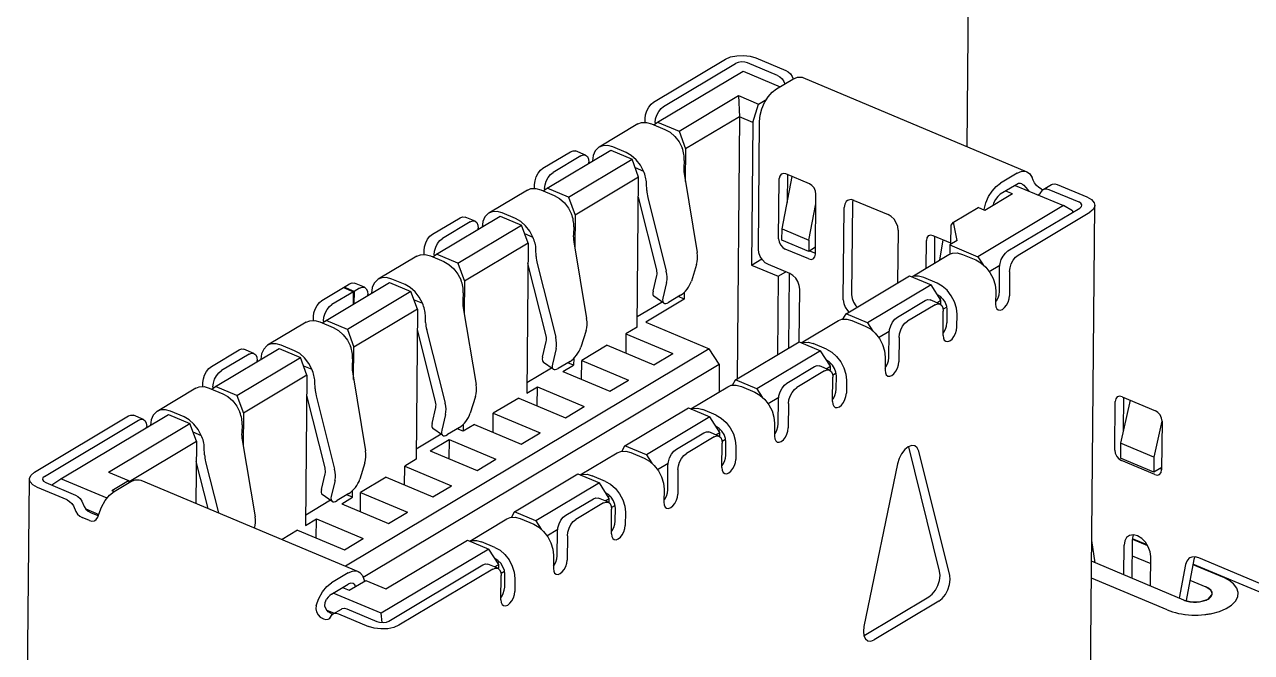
# Model space of a CAD drawing. Header units: millimetres. Extents: x 0 to 841, y 0 to 594.
# Drawn here: x 744.91 to 751.98, y 454.96 to 458.58 of the extents above; entities that cross this region are included whole.
import ezdxf

# ---------------------------------------------------------------- set-up
doc = ezdxf.new("R2010")
doc.units = ezdxf.units.MM
doc.header["$LTSCALE"] = 46.255
doc.layers.add('ASSEM_MEM', color=7, linetype='CONTINUOUS')

msp = doc.modelspace()

# ---------------------------------------------------------------- linework, layer by layer
at = {"layer": 'ASSEM_MEM', "color": 7, "linetype": 'CONTINUOUS'}
for p, q in [((750.3438, 457.8771), (750.3561, 459.1991)), ((748.5373, 458.1334), (748.9514, 458.3811)), ((749.1274, 458.3882), (749.2998, 458.3157)), ((748.561, 458.018), (749.0531, 458.3124)), ((748.5951, 458.1091), (749.0092, 458.3568)), ((749.0531, 458.3124), (749.2671, 458.2224)), ((749.252, 458.2871), (749.0796, 458.3596)), ((749.2452, 458.2092), (749.3407, 458.2664)), ((749.3976, 458.2748), (750.6887, 457.7322)), ((748.6843, 457.9662), (749.0267, 458.171)), ((749.0267, 458.171), (749.1423, 458.1224)), ((749.0267, 458.171), (749.0326, 458.0491)), ((749.1097, 458.0167), (749.1423, 458.1224)), ((749.1423, 458.1224), (749.1894, 458.1506)), ((748.4887, 458.0164), (748.4889, 458.0399)), ((748.5467, 458.0156), (748.5492, 458.0367)), ((749.0326, 458.0491), (748.722, 457.8634)), ((749.0326, 458.0491), (749.0186, 456.5373)), ((749.1097, 458.0167), (749.0326, 458.0491)), ((748.4473, 458.0074), (748.2243, 457.874)), ((748.4473, 458.0074), (748.4677, 458.0155)), ((748.5255, 458.0086), (748.6026, 457.9762)), ((748.5392, 458.0028), (748.561, 458.018)), ((748.5467, 458.0156), (748.5467, 458.0081)), ((748.561, 458.018), (748.6843, 457.9662)), ((748.6843, 457.9662), (748.722, 457.8634)), ((749.1097, 458.0167), (749.102, 457.1941)), ((749.1416, 457.2861), (749.1484, 458.0222)), ((747.9002, 457.7523), (748.0595, 457.8476)), ((747.9239, 457.637), (748.2902, 457.8561)), ((748.1173, 457.8233), (747.9581, 457.728)), ((748.1458, 457.8275), (748.088, 457.8518)), ((748.2902, 457.8561), (748.4135, 457.8042)), ((748.3796, 457.8428), (748.3025, 457.8752)), ((748.4092, 457.826), (748.3796, 457.8428)), ((748.4372, 457.8011), (748.4092, 457.826)), ((748.722, 457.8634), (748.7203, 457.6764)), ((748.0472, 457.5851), (748.4135, 457.8042)), ((748.1644, 457.7808), (748.1645, 457.7869)), ((748.4513, 457.7014), (748.4135, 457.8042)), ((748.4313, 457.7559), (748.4791, 457.7358)), ((748.7143, 457.7961), (748.7121, 457.7517)), ((748.4513, 457.7014), (748.085, 457.4823)), ((748.4432, 456.8355), (748.4513, 457.7014)), ((748.7147, 457.7096), (748.7888, 457.2661)), ((749.2582, 457.3458), (749.2614, 457.6922)), ((749.2781, 457.4026), (749.3368, 457.7039)), ((749.4352, 457.6626), (749.3003, 457.7193)), ((749.3091, 457.7156), (749.3076, 457.5543)), ((750.6318, 457.7238), (750.5362, 457.6666)), ((747.8103, 457.6264), (747.5873, 457.493)), ((747.8103, 457.6264), (747.8306, 457.6345)), ((747.8516, 457.6353), (747.8519, 457.6588)), ((747.8885, 457.6275), (747.9655, 457.5951)), ((747.9021, 457.6218), (747.9239, 457.637)), ((747.9097, 457.6345), (747.9096, 457.627)), ((747.9097, 457.6345), (747.9121, 457.6557)), ((748.0472, 457.5851), (747.9239, 457.637)), ((748.4981, 457.6237), (748.4967, 457.6659)), ((749.4702, 457.2567), (749.4734, 457.6031)), ((750.606, 457.6045), (750.4467, 457.5093)), ((750.6312, 457.6588), (750.5356, 457.6017)), ((750.606, 457.6045), (750.5675, 457.6207)), ((750.6216, 457.6531), (750.8991, 457.5365)), ((750.6596, 457.663), (750.651, 457.6648)), ((750.6597, 457.663), (750.6596, 457.663)), ((750.7597, 457.6019), (750.7647, 457.6056)), ((750.7647, 457.6056), (750.7786, 457.6261)), ((750.7724, 457.6316), (750.7762, 457.63)), ((750.7762, 457.63), (750.7818, 457.6286)), ((750.7786, 457.6261), (750.7835, 457.6298)), ((750.7835, 457.6298), (750.8313, 457.6584)), ((750.8148, 457.6303), (750.9873, 457.5578)), ((750.8626, 457.6589), (751.035, 457.5864)), ((748.0472, 457.5851), (748.085, 457.4823)), ((748.5553, 457.1666), (748.4502, 457.5845)), ((748.5039, 457.5835), (748.6106, 457.1595)), ((749.4322, 457.3378), (749.4728, 457.5462)), ((749.6836, 457.5547), (749.6786, 457.0221)), ((749.6857, 457.5681), (749.6836, 457.5547)), ((749.6942, 457.5668), (749.8894, 457.4847)), ((750.8991, 457.5365), (750.407, 457.2421)), ((750.9516, 457.5062), (750.8991, 457.5365)), ((751.0549, 454.7882), (751.0804, 457.5376)), ((747.2632, 457.3713), (747.4225, 457.4665)), ((747.2869, 457.2559), (747.6532, 457.475)), ((747.5087, 457.4464), (747.4509, 457.4707)), ((747.6532, 457.475), (747.7765, 457.4232)), ((747.7426, 457.4618), (747.6655, 457.4942)), ((747.7722, 457.445), (747.7426, 457.4618)), ((748.085, 457.4823), (748.0832, 457.2954)), ((749.6309, 456.9936), (749.6358, 457.5261)), ((750.266, 457.4404), (750.4082, 457.5255)), ((750.4467, 457.5093), (750.4082, 457.5255)), ((750.4426, 457.511), (750.443, 457.5147)), ((750.5799, 457.2749), (750.9939, 457.5226)), ((750.6377, 457.2506), (751.0518, 457.4983)), ((750.9516, 457.5062), (750.9523, 457.4976)), ((747.4803, 457.4423), (747.321, 457.347)), ((747.4102, 457.2041), (747.7765, 457.4232)), ((747.5274, 457.3998), (747.5274, 457.4059)), ((747.8002, 457.4201), (747.7722, 457.445)), ((747.8142, 457.3204), (747.7765, 457.4232)), ((748.0773, 457.415), (748.0751, 457.3707)), ((749.2775, 457.3377), (749.2781, 457.4026)), ((749.2781, 457.4026), (749.4322, 457.3378)), ((749.9466, 457.3955), (749.9438, 457.0907)), ((750.2508, 457.3136), (750.2518, 457.4243)), ((750.2518, 457.4243), (750.266, 457.4404)), ((750.2861, 457.3347), (750.266, 457.4404)), ((747.8142, 457.3204), (747.4479, 457.1013)), ((747.7942, 457.3749), (747.8421, 457.3547)), ((747.8142, 457.3204), (747.8062, 456.4544)), ((748.0777, 457.3286), (748.1518, 456.8851)), ((749.4316, 457.2729), (749.2775, 457.3377)), ((749.4322, 457.3378), (749.4316, 457.2729)), ((750.1078, 457.1755), (750.1093, 457.3358)), ((750.2509, 457.3198), (750.1482, 457.3629)), ((750.157, 457.3592), (750.1556, 457.2041)), ((750.205, 457.339), (750.1857, 457.2221)), ((750.2861, 457.3347), (750.2451, 457.3102)), ((747.1732, 457.2453), (747.1936, 457.2534)), ((747.2146, 457.2543), (747.2148, 457.2778)), ((747.2514, 457.2465), (747.3285, 457.2141)), ((747.2651, 457.2407), (747.2869, 457.2559)), ((747.2726, 457.2535), (747.2751, 457.2746)), ((747.2726, 457.2535), (747.2726, 457.246)), ((747.4102, 457.2041), (747.2869, 457.2559)), ((747.861, 457.2427), (747.8597, 457.2849)), ((749.4312, 457.2296), (749.2963, 457.2863)), ((749.4705, 457.2962), (749.4316, 457.2729)), ((749.4367, 457.276), (749.4702, 457.2619)), ((750.0259, 457.1265), (750.2394, 457.2542)), ((750.2451, 457.3102), (750.2446, 457.2563)), ((750.2451, 457.3102), (750.407, 457.2421)), ((750.3176, 457.2554), (750.3946, 457.223)), ((747.1732, 457.2453), (746.9502, 457.112)), ((747.4102, 457.2041), (747.4479, 457.1013)), ((747.9182, 456.7855), (747.8131, 457.2034)), ((747.8669, 457.2025), (747.9735, 456.7784)), ((748.7854, 457.1972), (748.7555, 457.1013)), ((749.102, 457.1941), (749.1612, 457.2295)), ((749.102, 457.1941), (749.2562, 457.1293)), ((749.3228, 457.1448), (749.1988, 457.1969)), ((750.407, 457.2421), (750.4376, 457.1943)), ((750.4711, 457.157), (750.533, 457.194)), ((750.5302, 457.0407), (750.5315, 457.1814)), ((747.1055, 457.0807), (747.0284, 457.1131)), ((748.5349, 457.043), (748.5564, 457.1338)), ((749.2562, 457.1293), (749.252, 456.6769)), ((749.2562, 457.1293), (749.2989, 457.1548)), ((749.3197, 457.1448), (749.3157, 456.715)), ((749.6466, 456.9129), (750.0129, 457.132)), ((750.0129, 457.132), (750.1362, 457.0802)), ((750.0366, 457.1289), (750.0282, 457.1256)), ((750.1717, 457.0896), (750.0946, 457.122)), ((750.5893, 457.1571), (750.588, 457.0164)), ((746.6261, 456.9902), (746.7504, 457.0645)), ((746.6498, 456.8749), (747.0161, 457.094)), ((746.8082, 457.0403), (746.684, 456.9659)), ((746.7504, 457.0645), (746.8082, 457.0403)), ((746.7535, 457.0645), (746.7536, 457.0665)), ((746.7536, 457.0665), (746.7854, 457.0855)), ((746.8114, 457.0422), (746.7536, 457.0665)), ((747.1394, 457.0421), (746.7731, 456.823)), ((746.8075, 456.9692), (746.8082, 457.0403)), ((746.8114, 457.0422), (746.8107, 456.9711)), ((746.8432, 457.0612), (746.8114, 457.0422)), ((746.8717, 457.0654), (746.8139, 457.0897)), ((747.0161, 457.094), (747.1394, 457.0421)), ((747.1351, 457.0639), (747.1055, 457.0807)), ((747.1631, 457.0391), (747.1351, 457.0639)), ((747.1772, 456.9393), (747.1394, 457.0421)), ((747.4479, 457.1013), (747.4462, 456.9144)), ((748.6127, 457.0939), (748.5913, 457.0031)), ((748.7143, 457.0369), (748.714, 456.9974)), ((749.3772, 456.7525), (749.38, 457.0555)), ((750.1362, 457.0802), (749.7699, 456.8611)), ((750.1934, 456.9909), (750.1362, 457.0802)), ((750.5091, 457.0445), (750.5084, 456.9687)), ((746.8903, 457.0187), (746.8904, 457.0248)), ((747.1572, 456.9938), (747.205, 456.9737)), ((747.4402, 457.034), (747.438, 456.9896)), ((748.5869, 456.9803), (748.4438, 456.8947)), ((748.714, 456.9974), (748.4926, 456.865)), ((748.596, 456.9738), (748.5396, 457.0137)), ((748.693, 457.0193), (748.6243, 456.9782)), ((748.714, 456.9974), (748.6802, 457.0116)), ((749.9428, 456.8938), (750.1021, 456.9891)), ((750.1599, 456.9648), (750.0006, 456.8696)), ((750.1883, 456.969), (750.1305, 456.9933)), ((750.1698, 456.9768), (750.1934, 456.9909)), ((750.1723, 457.024), (750.1887, 457.0142)), ((750.1964, 457.0065), (750.1874, 457.0011)), ((750.1887, 457.0142), (750.2049, 456.998)), ((750.1932, 456.969), (750.1934, 456.9909)), ((750.2049, 456.998), (750.2177, 456.9781)), ((750.2177, 456.9781), (750.2257, 456.9564)), ((750.5085, 456.9808), (750.5133, 456.987)), ((746.5775, 456.8733), (746.5778, 456.8967)), ((746.6356, 456.8724), (746.638, 456.8936)), ((747.1772, 456.9393), (746.8109, 456.7202)), ((747.1772, 456.9393), (747.1691, 456.0734)), ((747.224, 456.8616), (747.2226, 456.9038)), ((747.4406, 456.9475), (747.5147, 456.504)), ((749.629, 456.8815), (749.6466, 456.9129)), ((749.7699, 456.8611), (749.6466, 456.9129)), ((749.6543, 456.9309), (749.6627, 456.9225)), ((750.2058, 456.7877), (750.2071, 456.9284)), ((750.2265, 456.9504), (750.2066, 456.9385)), ((750.2257, 456.9564), (750.2283, 456.9354)), ((750.2283, 456.9354), (750.2276, 456.8597)), ((750.2854, 456.8354), (750.2861, 456.9111)), ((746.5362, 456.8643), (746.3132, 456.7309)), ((746.5362, 456.8643), (746.5565, 456.8724)), ((746.6144, 456.8654), (746.6914, 456.833)), ((746.628, 456.8597), (746.6498, 456.8749)), ((746.6356, 456.8724), (746.6355, 456.8649)), ((746.7731, 456.823), (746.6498, 456.8749)), ((746.7731, 456.823), (746.8109, 456.7202)), ((747.2812, 456.4045), (747.1761, 456.8224)), ((748.4432, 456.8355), (748.3779, 456.7964)), ((748.4926, 456.865), (748.8587, 456.7111)), ((749.3889, 456.7455), (749.6023, 456.8732)), ((749.6023, 456.8732), (749.6226, 456.8812)), ((749.6805, 456.8743), (749.7576, 456.8419)), ((749.7699, 456.8611), (749.8006, 456.8133)), ((747.2298, 456.8214), (747.3365, 456.3974)), ((747.8979, 456.6619), (747.9193, 456.7527)), ((748.1484, 456.8162), (748.1184, 456.7202)), ((748.3779, 456.7964), (748.3769, 456.6866)), ((748.3779, 456.7964), (748.6477, 456.6831)), ((749.3774, 456.7503), (749.3772, 456.7525)), ((749.834, 456.776), (749.8959, 456.813)), ((749.8931, 456.6596), (749.8944, 456.8003)), ((749.9522, 456.776), (749.9509, 456.6353)), ((750.2059, 456.7998), (750.2107, 456.806)), ((745.9891, 456.6092), (746.1484, 456.7045)), ((746.0128, 456.4938), (746.3791, 456.7129)), ((746.2346, 456.6844), (746.1768, 456.7087)), ((746.3791, 456.7129), (746.5024, 456.6611)), ((746.4685, 456.6997), (746.3914, 456.7321)), ((746.4981, 456.6829), (746.4685, 456.6997)), ((746.5261, 456.658), (746.4981, 456.6829)), ((748.8587, 456.7111), (746.7623, 455.4572)), ((746.8091, 456.5333), (746.8109, 456.7202)), ((747.9757, 456.7129), (747.9542, 456.622)), ((748.2696, 456.7317), (748.1231, 456.644)), ((748.2696, 456.7317), (748.5394, 456.6183)), ((748.5394, 456.6183), (748.6477, 456.6831)), ((748.9159, 456.6219), (748.8587, 456.7111)), ((749.0096, 456.5319), (749.3759, 456.751)), ((749.4992, 456.6991), (749.1329, 456.48)), ((749.3759, 456.751), (749.4992, 456.6991)), ((749.3912, 456.7445), (749.3996, 456.7479)), ((749.5346, 456.7086), (749.4576, 456.741)), ((749.5564, 456.6099), (749.4992, 456.6991)), ((746.2062, 456.6802), (746.0469, 456.5849)), ((746.1361, 456.442), (746.5024, 456.6611)), ((746.2533, 456.6377), (746.2533, 456.6438)), ((746.5401, 456.5583), (746.5024, 456.6611)), ((746.5201, 456.6128), (746.568, 456.5927)), ((746.8032, 456.653), (746.801, 456.6086)), ((746.863, 455.394), (748.9159, 456.6219)), ((747.9589, 456.5928), (747.9026, 456.6327)), ((748.056, 456.6383), (747.9873, 456.5972)), ((748.0148, 456.5792), (748.0769, 456.6164)), ((748.0769, 456.6164), (748.0431, 456.6306)), ((748.0773, 456.6558), (748.0769, 456.6164)), ((748.1221, 456.5342), (748.1231, 456.644)), ((748.1231, 456.644), (748.3929, 456.5306)), ((748.9159, 456.6219), (748.9145, 456.4617)), ((749.5513, 456.588), (749.4935, 456.6123)), ((749.5516, 456.6331), (749.5352, 456.6429)), ((749.5593, 456.6255), (749.5503, 456.6201)), ((749.5678, 456.6171), (749.5516, 456.6331)), ((749.5806, 456.5971), (749.5678, 456.6171)), ((749.872, 456.6635), (749.8713, 456.5877)), ((746.5401, 456.5583), (746.1738, 456.3392)), ((746.5401, 456.5583), (746.5321, 455.6924)), ((746.8036, 456.5665), (746.8777, 456.123)), ((747.9498, 456.5992), (747.8067, 456.5137)), ((748.0148, 456.5792), (748.2846, 456.4659)), ((749.3058, 456.5128), (749.465, 456.6081)), ((749.5228, 456.5838), (749.3636, 456.4885)), ((749.5327, 456.5958), (749.5564, 456.6099)), ((749.5562, 456.5879), (749.5564, 456.6099)), ((749.5687, 456.4067), (749.57, 456.5474)), ((749.5894, 456.5694), (749.5695, 456.5575)), ((749.5887, 456.5754), (749.5806, 456.5971)), ((749.5912, 456.5544), (749.5887, 456.5754)), ((749.5905, 456.4786), (749.5912, 456.5544)), ((749.8714, 456.5997), (749.8763, 456.606)), ((745.8991, 456.4832), (745.6761, 456.3499)), ((745.8991, 456.4833), (745.9195, 456.4913)), ((745.9405, 456.4922), (745.9407, 456.5157)), ((745.9773, 456.4844), (746.0544, 456.452)), ((745.991, 456.4787), (746.0128, 456.4938)), ((745.9985, 456.4914), (746.001, 456.5126)), ((745.9985, 456.4914), (745.9985, 456.4839)), ((746.1361, 456.442), (746.0128, 456.4938)), ((746.5869, 456.4806), (746.5856, 456.5228)), ((747.8062, 456.4544), (747.8683, 456.4916)), ((747.8673, 456.3817), (747.8683, 456.4916)), ((747.8683, 456.4916), (748.1381, 456.3782)), ((748.2846, 456.4659), (748.3929, 456.5306)), ((748.7518, 456.3645), (748.9653, 456.4921)), ((748.9653, 456.4921), (748.9855, 456.5002)), ((748.992, 456.5005), (749.0096, 456.5319)), ((749.1329, 456.48), (749.0096, 456.5319)), ((749.0435, 456.4933), (749.1205, 456.4609)), ((749.1329, 456.48), (749.1635, 456.4322)), ((749.649, 456.5301), (749.6483, 456.4543)), ((746.1361, 456.442), (746.1738, 456.3392)), ((746.6441, 456.0234), (746.539, 456.4413)), ((746.5928, 456.4404), (746.6994, 456.0164)), ((747.5114, 456.4351), (747.4814, 456.3392)), ((747.76, 456.4268), (747.6135, 456.3392)), ((747.76, 456.4268), (748.0298, 456.3134)), ((749.197, 456.3949), (749.2589, 456.4319)), ((749.2561, 456.2786), (749.2574, 456.4193)), ((749.5688, 456.4187), (749.5737, 456.425)), ((751.1956, 456.126), (751.1982, 456.4074)), ((751.2834, 456.415), (751.2283, 456.1666)), ((751.2371, 456.4345), (751.4298, 456.3535)), ((751.2459, 456.4308), (751.2441, 456.2379)), ((745.1225, 455.9613), (745.742, 456.3319)), ((745.5976, 456.3033), (745.5398, 456.3276)), ((745.742, 456.3319), (745.8653, 456.2801)), ((745.8314, 456.3186), (745.7543, 456.351)), ((746.1738, 456.3392), (746.1721, 456.1523)), ((747.2608, 456.2809), (747.2823, 456.3717)), ((747.3386, 456.3318), (747.3172, 456.241)), ((747.6125, 456.2293), (747.6135, 456.3392)), ((747.6135, 456.3392), (747.8833, 456.2258)), ((748.0298, 456.3134), (748.1381, 456.3782)), ((748.3725, 456.1508), (748.7388, 456.3699)), ((748.7388, 456.3699), (748.8621, 456.3181)), ((748.7542, 456.3635), (748.7626, 456.3668)), ((748.8976, 456.3275), (748.8205, 456.3599)), ((749.3152, 456.395), (749.3139, 456.2543)), ((744.9698, 455.9995), (745.5113, 456.3234)), ((745.0276, 455.9752), (745.5691, 456.2991)), ((745.3955, 455.999), (745.8653, 456.2801)), ((745.6162, 456.2567), (745.6163, 456.2628)), ((745.861, 456.3018), (745.8314, 456.3186)), ((745.889, 456.277), (745.861, 456.3018)), ((745.9031, 456.1773), (745.8653, 456.2801)), ((746.1661, 456.2719), (746.1639, 456.2275)), ((747.4189, 456.2573), (747.3502, 456.2162)), ((747.4403, 456.2748), (747.4399, 456.2353)), ((747.5052, 456.2744), (747.4399, 456.2353)), ((747.5052, 456.2744), (747.775, 456.161)), ((748.8621, 456.3181), (748.4958, 456.099)), ((748.9193, 456.2289), (748.8621, 456.3181)), ((748.9146, 456.2521), (748.8982, 456.2619)), ((749.235, 456.2824), (749.2343, 456.2066)), ((751.4673, 456.2942), (751.421, 456.0856)), ((751.4679, 456.294), (751.4653, 456.0126)), ((745.8831, 456.2317), (745.9309, 456.2116)), ((747.3128, 456.2182), (747.1697, 456.1326)), ((747.2504, 456.122), (747.3587, 456.1868)), ((747.3219, 456.2118), (747.2655, 456.2516)), ((747.3587, 456.1868), (747.3576, 456.0769)), ((747.3587, 456.1868), (747.6284, 456.0734)), ((747.4399, 456.2353), (747.4061, 456.2496)), ((747.775, 456.161), (747.8833, 456.2258)), ((748.6687, 456.1318), (748.828, 456.227)), ((748.8858, 456.2027), (748.7265, 456.1075)), ((748.9142, 456.2069), (748.8564, 456.2312)), ((748.8957, 456.2147), (748.9193, 456.2289)), ((748.9223, 456.2444), (748.9133, 456.239)), ((748.9307, 456.236), (748.9146, 456.2521)), ((748.9191, 456.2069), (748.9193, 456.2289)), ((748.9435, 456.2161), (748.9307, 456.236)), ((748.9523, 456.1883), (748.9325, 456.1764)), ((748.9516, 456.1943), (748.9435, 456.2161)), ((748.9542, 456.1733), (748.9516, 456.1943)), ((749.2344, 456.2187), (749.2392, 456.2249)), ((745.5145, 455.9448), (745.9031, 456.1773)), ((745.9031, 456.1773), (745.8998, 455.8197)), ((745.9499, 456.0995), (745.9485, 456.1418)), ((746.1665, 456.1854), (746.2406, 455.7419)), ((747.2504, 456.122), (747.5201, 456.0086)), ((748.3282, 456.1111), (748.3485, 456.1191)), ((748.355, 456.1194), (748.3725, 456.1508)), ((748.4958, 456.099), (748.3725, 456.1508)), ((748.9317, 456.0256), (748.933, 456.1664)), ((748.9535, 456.0976), (748.9542, 456.1733)), ((749.012, 456.149), (749.0113, 456.0733)), ((750.0075, 456.145), (750.007, 456.1463)), ((750.1861, 455.4284), (750.0075, 456.145)), ((750.0429, 456.1512), (750.025, 456.1532)), ((750.2439, 455.4041), (750.0653, 456.1208)), ((751.2283, 456.1666), (751.2275, 456.08)), ((751.421, 456.0856), (751.2283, 456.1666)), ((745.9699, 455.7903), (745.902, 456.0603)), ((745.9557, 456.0593), (746.0297, 455.7651)), ((746.8743, 456.0541), (746.8443, 455.9581)), ((747.1691, 456.0734), (747.1038, 456.0343)), ((747.5201, 456.0086), (747.6284, 456.0734)), ((748.1148, 455.9834), (748.3282, 456.1111)), ((748.4064, 456.1122), (748.4835, 456.0798)), ((748.4958, 456.099), (748.5265, 456.0512)), ((748.5599, 456.0139), (748.6218, 456.0509)), ((749.9435, 456.0479), (749.7496, 455.1084)), ((751.2192, 456.0757), (751.2337, 456.0665)), ((751.4202, 455.999), (751.2275, 456.08)), ((751.4264, 455.9855), (751.2337, 456.0665)), ((751.421, 456.0856), (751.4202, 455.999)), ((745.3955, 455.999), (745.5111, 455.9504)), ((746.6238, 455.8998), (746.6452, 455.9906)), ((747.1028, 455.9245), (747.1038, 456.0343)), ((747.1038, 456.0343), (747.3736, 455.921)), ((747.7355, 455.7698), (748.1018, 455.9889)), ((748.1018, 455.9889), (748.2251, 455.9371)), ((748.1171, 455.9824), (748.1255, 455.9858)), ((748.2605, 455.9465), (748.1835, 455.9789)), ((748.619, 455.8975), (748.6203, 456.0382)), ((748.6781, 456.0139), (748.6768, 455.8732)), ((748.9318, 456.0377), (748.9366, 456.0439)), ((751.4655, 456.0261), (751.4202, 455.999)), ((751.4573, 456.0212), (751.4654, 456.0178)), ((744.9125, 452.8644), (744.9412, 455.9602)), ((745.159, 455.8389), (744.9865, 455.9114)), ((745.0343, 455.94), (745.2068, 455.8675)), ((745.0694, 455.9267), (745.1225, 455.9613)), ((745.0694, 455.9267), (745.0695, 455.9252)), ((745.3887, 455.8494), (745.1225, 455.9613)), ((745.4156, 455.8933), (745.5111, 455.9504)), ((745.4295, 455.8877), (745.5251, 455.9449)), ((745.5111, 455.9504), (745.5157, 455.9405)), ((745.582, 455.9533), (746.8345, 455.4268)), ((746.7016, 455.9508), (746.6801, 455.86)), ((746.9955, 455.9696), (746.849, 455.8819)), ((746.9955, 455.9696), (747.2653, 455.8562)), ((747.2653, 455.8562), (747.3736, 455.921)), ((748.2251, 455.9371), (747.8588, 455.718)), ((748.2823, 455.8478), (748.2251, 455.9371)), ((745.4156, 455.8933), (745.4294, 455.8875)), ((746.6757, 455.8372), (746.5326, 455.7516)), ((746.6848, 455.8307), (746.6285, 455.8706)), ((746.7819, 455.8762), (746.7132, 455.8351)), ((746.7407, 455.8172), (746.8028, 455.8543)), ((746.8028, 455.8543), (746.769, 455.8685)), ((746.8028, 455.8543), (746.8032, 455.8938)), ((746.848, 455.7721), (746.849, 455.8819)), ((746.849, 455.8819), (747.1188, 455.7685)), ((748.0317, 455.7507), (748.1909, 455.846)), ((748.2772, 455.8259), (748.2194, 455.8502)), ((748.2586, 455.8337), (748.2823, 455.8478)), ((748.2775, 455.8711), (748.2611, 455.8808)), ((748.2852, 455.8634), (748.2762, 455.858)), ((748.2937, 455.855), (748.2775, 455.8711)), ((748.2821, 455.8258), (748.2823, 455.8478)), ((748.3065, 455.835), (748.2937, 455.855)), ((748.3146, 455.8133), (748.3065, 455.835)), ((748.5979, 455.9014), (748.5972, 455.8256)), ((748.5973, 455.8377), (748.6022, 455.8439)), ((745.2654, 455.7874), (745.3406, 455.7558)), ((745.2919, 455.7665), (745.3343, 455.7487)), ((746.7407, 455.8172), (747.0105, 455.7038)), ((747.0105, 455.7038), (747.1188, 455.7685)), ((747.7179, 455.7384), (747.7355, 455.7698)), ((747.8588, 455.718), (747.7355, 455.7698)), ((748.2487, 455.8217), (748.0895, 455.7264)), ((748.2946, 455.6446), (748.2959, 455.7853)), ((748.3153, 455.8073), (748.2954, 455.7954)), ((748.3171, 455.7923), (748.3146, 455.8133)), ((748.3164, 455.7165), (748.3171, 455.7923)), ((748.3749, 455.768), (748.3742, 455.6922)), ((745.2865, 455.7201), (745.2441, 455.7379)), ((745.3377, 455.748), (745.3343, 455.7487)), ((745.335, 455.7405), (745.3412, 455.7574)), ((746.5321, 455.6924), (746.5942, 455.7295)), ((746.5932, 455.6196), (746.5942, 455.7295)), ((746.5942, 455.7295), (746.864, 455.6161)), ((747.4777, 455.6024), (747.6912, 455.73)), ((747.6912, 455.7301), (747.7114, 455.7381)), ((747.7694, 455.7312), (747.8465, 455.6988)), ((747.8588, 455.718), (747.8894, 455.6701)), ((746.4859, 455.6647), (746.3962, 455.6111)), ((746.4859, 455.6647), (746.7557, 455.5513)), ((747.9229, 455.6328), (747.9848, 455.6698)), ((747.982, 455.5165), (747.9833, 455.6572)), ((748.0411, 455.6329), (748.0398, 455.4922)), ((748.2947, 455.6567), (748.2996, 455.6629)), ((751.3001, 455.6311), (751.2963, 455.6064)), ((751.3037, 455.6374), (751.3001, 455.6311)), ((746.7557, 455.5513), (746.864, 455.6161)), ((747.588, 455.556), (746.9685, 455.1854)), ((746.9949, 455.3268), (747.4647, 455.6078)), ((747.4647, 455.6078), (747.588, 455.556)), ((747.4801, 455.6014), (747.4885, 455.6047)), ((747.6235, 455.5654), (747.5464, 455.5978)), ((747.6452, 455.4668), (747.588, 455.556)), ((751.0814, 455.4771), (751.0625, 455.6058)), ((751.2469, 455.4075), (751.2485, 455.5778)), ((751.2963, 455.6064), (751.2943, 455.3876)), ((751.2974, 455.6134), (751.384, 455.577)), ((751.382, 455.5801), (751.2977, 455.6155)), ((747.6405, 455.49), (747.6241, 455.4998)), ((747.6482, 455.4823), (747.6392, 455.4769)), ((747.6567, 455.4739), (747.6405, 455.49)), ((747.9609, 455.5203), (747.9602, 455.4446)), ((751.5929, 455.2621), (751.0614, 455.4855)), ((751.2954, 455.5169), (751.4023, 455.472)), ((751.4011, 455.3427), (751.4027, 455.513)), ((751.6101, 455.4861), (751.6032, 455.4665)), ((751.651, 455.495), (751.6063, 455.2596)), ((751.6564, 455.5106), (751.651, 455.495)), ((751.6796, 455.5053), (751.6587, 455.5108)), ((752.2804, 455.2527), (751.6796, 455.5053)), ((746.7776, 455.4185), (746.6821, 455.3613)), ((747.0124, 455.141), (747.5539, 455.4649)), ((747.6117, 455.4406), (747.0702, 455.1168)), ((747.6401, 455.4448), (747.5823, 455.4691)), ((747.6216, 455.4526), (747.6452, 455.4668)), ((747.645, 455.4448), (747.6452, 455.4668)), ((747.6694, 455.454), (747.6567, 455.4739)), ((747.6782, 455.4262), (747.6584, 455.4144)), ((747.6775, 455.4322), (747.6694, 455.454)), ((747.6801, 455.4113), (747.6775, 455.4322)), ((747.6794, 455.3355), (747.6801, 455.4113)), ((747.9603, 455.4566), (747.9651, 455.4628)), ((751.6032, 455.4665), (751.5666, 455.2732)), ((751.6456, 455.467), (751.8158, 455.3955)), ((752.0967, 455.2797), (751.646, 455.4691)), ((746.6815, 455.2964), (746.777, 455.3535)), ((746.7837, 455.3183), (746.8793, 455.3754)), ((746.8691, 455.3771), (746.8698, 455.3697)), ((746.8793, 455.3754), (746.9949, 455.3268)), ((747.6576, 455.2636), (747.6589, 455.4043)), ((747.7379, 455.387), (747.7372, 455.3112)), ((751.4973, 455.2049), (751.0605, 455.3885)), ((751.6286, 455.3769), (751.7203, 455.3383)), ((746.9685, 455.1854), (746.691, 455.3021)), ((746.7452, 455.3345), (746.7837, 455.3183)), ((747.6577, 455.2756), (747.6625, 455.2818)), ((749.7517, 455.0572), (750.1241, 455.28)), ((746.655, 455.2033), (746.6972, 455.1856)), ((746.6905, 455.1816), (746.7382, 455.2102)), ((746.7695, 455.2107), (746.942, 455.1382)), ((750.182, 455.2557), (749.8095, 455.0329)), ((751.5929, 455.2621), (751.6399, 455.251)), ((751.5929, 455.2621), (751.5962, 455.2608)), ((751.6338, 455.2517), (751.6399, 455.251)), ((746.6354, 455.1532), (746.6316, 455.1548)), ((746.6667, 455.1537), (746.6716, 455.1574)), ((746.6716, 455.1574), (746.6856, 455.1779)), ((746.6793, 455.1834), (746.6832, 455.1818)), ((746.6832, 455.1818), (746.6888, 455.1804)), ((746.6856, 455.1779), (746.6905, 455.1816)), ((746.7218, 455.1821), (746.8942, 455.1096)), ((746.9727, 455.1327), (746.9685, 455.1854)), ((751.5996, 455.1789), (751.6018, 455.1786)), ((749.7496, 455.1084), (749.7466, 455.0806)), ((749.7495, 455.0564), (749.7517, 455.0572))]:
    msp.add_line(p, q, dxfattribs=at)
for points in [[(748.9514, 458.3811), (748.9804, 458.3937), (749.0165, 458.4013), (749.0556, 458.4029), (749.094, 458.3983), (749.1274, 458.3882)], [(749.0796, 458.3596), (749.0627, 458.3643), (749.0429, 458.3655), (749.024, 458.3627), (749.0092, 458.3568)], [(749.2998, 458.3157), (749.3132, 458.3079), (749.3256, 458.2959), (749.3357, 458.2812), (749.3417, 458.2668)], [(749.252, 458.2871), (749.2654, 458.2793), (749.2778, 458.2674), (749.2879, 458.2526), (749.2939, 458.2384)], [(749.3407, 458.2664), (749.3677, 458.2773), (749.3929, 458.2765), (749.3977, 458.2748)], [(749.1484, 458.0222), (749.1519, 458.0574), (749.1617, 458.0946), (749.1773, 458.1308), (749.1974, 458.1634), (749.2207, 458.1903), (749.2452, 458.2092)], [(748.4889, 458.0399), (748.4914, 458.061), (748.4984, 458.0834), (748.5092, 458.1043), (748.5227, 458.1216), (748.5373, 458.1334)], [(748.5492, 458.0367), (748.5562, 458.0591), (748.567, 458.08), (748.5805, 458.0973), (748.5951, 458.1091)], [(748.4677, 458.0155), (748.4959, 458.0167), (748.5255, 458.0086)], [(748.6026, 457.9762), (748.6322, 457.9593), (748.6603, 457.9345), (748.6842, 457.9035), (748.7021, 457.8691)], [(748.3025, 457.8752), (748.2729, 457.8833), (748.2447, 457.8821), (748.2244, 457.8741)], [(748.0595, 457.8476), (748.0741, 457.8532), (748.088, 457.8518)], [(748.1173, 457.8233), (748.1319, 457.8289), (748.1458, 457.8275)], [(748.1458, 457.8275), (748.1558, 457.8196), (748.1624, 457.8053), (748.1645, 457.7869)], [(748.2244, 457.8741), (748.2204, 457.8715), (748.2017, 457.8522), (748.1899, 457.8255), (748.1857, 457.7939)], [(747.8519, 457.6588), (747.8543, 457.68), (747.8613, 457.7024), (747.8721, 457.7233), (747.8857, 457.7405), (747.9002, 457.7523)], [(748.4791, 457.7358), (748.4612, 457.7702), (748.4372, 457.8011)], [(747.9121, 457.6557), (747.9191, 457.6781), (747.9299, 457.699), (747.9435, 457.7163), (747.9581, 457.728)], [(749.2743, 457.7189), (749.2729, 457.718), (749.2644, 457.7072), (749.2614, 457.6922)], [(749.3003, 457.7193), (749.2858, 457.7222), (749.2743, 457.7189)], [(750.6318, 457.7238), (750.6588, 457.7346), (750.6839, 457.7339), (750.6887, 457.7321)], [(750.6887, 457.7321), (750.7045, 457.7212), (750.7186, 457.6982)], [(750.7724, 457.6316), (750.7577, 457.6405), (750.7444, 457.6535), (750.7333, 457.6688), (750.7248, 457.6843), (750.7186, 457.6982)], [(747.8306, 457.6345), (747.8588, 457.6356), (747.8885, 457.6275)], [(749.4734, 457.6031), (749.4707, 457.6206), (749.4623, 457.6385), (749.4497, 457.6533), (749.4352, 457.6626)], [(750.443, 457.5147), (750.4528, 457.552), (750.4683, 457.5882), (750.4884, 457.6208), (750.5117, 457.6477), (750.5362, 457.6666)], [(750.5356, 457.6017), (750.521, 457.5899), (750.5075, 457.5725), (750.4967, 457.5516), (750.4919, 457.5362)], [(750.651, 457.6648), (750.6413, 457.6634), (750.6312, 457.6588)], [(750.6597, 457.663), (750.6705, 457.6552), (750.6815, 457.6426), (750.6937, 457.6276), (750.7021, 457.6193)], [(750.7504, 457.599), (750.7544, 457.5994), (750.7597, 457.6019)], [(750.7835, 457.6298), (750.7889, 457.6323), (750.8014, 457.6337), (750.8148, 457.6303)], [(750.8313, 457.6584), (750.8367, 457.6609), (750.8492, 457.6623), (750.8626, 457.6589)], [(747.9655, 457.5951), (747.9952, 457.5783), (748.0232, 457.5534), (748.0471, 457.5224), (748.0651, 457.4881)], [(749.6551, 457.5662), (749.6471, 457.5596), (749.6387, 457.5447), (749.6358, 457.5261)], [(749.6942, 457.5668), (749.6766, 457.5711), (749.6602, 457.5687), (749.6551, 457.5662)], [(751.0054, 457.5383), (751.0052, 457.5408), (750.9994, 457.5503), (750.9873, 457.5578)], [(750.9939, 457.5226), (751.0031, 457.5309), (751.0054, 457.5383)], [(751.035, 457.5864), (751.0607, 457.5717), (751.0764, 457.5535), (751.0804, 457.5376)], [(751.0804, 457.5376), (751.0802, 457.5339), (751.0715, 457.5148), (751.0518, 457.4983)], [(747.4225, 457.4665), (747.437, 457.4722), (747.4509, 457.4707)], [(747.5873, 457.493), (747.5834, 457.4905), (747.5647, 457.4712), (747.5528, 457.4445), (747.5487, 457.4129)], [(747.6655, 457.4942), (747.6358, 457.5023), (747.6076, 457.5011), (747.5873, 457.493)], [(749.9466, 457.3955), (749.9441, 457.4164), (749.936, 457.4382), (749.9232, 457.4581), (749.907, 457.4742), (749.8894, 457.4847)], [(747.4803, 457.4423), (747.4948, 457.4479), (747.5087, 457.4464)], [(747.5087, 457.4464), (747.5187, 457.4385), (747.5254, 457.4243), (747.5274, 457.4059)], [(747.8421, 457.3547), (747.8241, 457.3891), (747.8002, 457.4201)], [(747.2148, 457.2778), (747.2173, 457.2989), (747.2243, 457.3213), (747.2351, 457.3422), (747.2486, 457.3595), (747.2632, 457.3713)], [(747.2751, 457.2746), (747.2821, 457.297), (747.2929, 457.3179), (747.3064, 457.3352), (747.321, 457.347)], [(749.2582, 457.3458), (749.2609, 457.3283), (749.2692, 457.3104)], [(750.1222, 457.3625), (750.1208, 457.3617), (750.1122, 457.3509), (750.1093, 457.3358)], [(750.1482, 457.3629), (750.1337, 457.3658), (750.1222, 457.3625)], [(747.1936, 457.2534), (747.2218, 457.2546), (747.2514, 457.2465)], [(749.1988, 457.1969), (749.1812, 457.2074), (749.165, 457.2235), (749.1522, 457.2435), (749.1441, 457.2652), (749.1416, 457.2861)], [(749.2692, 457.3104), (749.2819, 457.2955), (749.2963, 457.2863)], [(749.4573, 457.23), (749.4586, 457.2309), (749.4672, 457.2416), (749.4702, 457.2567)], [(750.2394, 457.2542), (750.2596, 457.2623), (750.2879, 457.2635), (750.3176, 457.2554)], [(750.5315, 457.1814), (750.5339, 457.2025), (750.5409, 457.2249), (750.5517, 457.2458), (750.5653, 457.2631), (750.5799, 457.2749)], [(750.5893, 457.1571), (750.5918, 457.1782), (750.5987, 457.2006), (750.6096, 457.2215), (750.6231, 457.2388), (750.6377, 457.2506)], [(747.3285, 457.2141), (747.3581, 457.1973), (747.3862, 457.1724), (747.4101, 457.1414), (747.428, 457.1071)], [(749.4312, 457.2296), (749.4458, 457.2267), (749.4573, 457.23)], [(750.3946, 457.223), (750.4242, 457.2062), (750.4522, 457.1814), (750.4761, 457.1505), (750.4943, 457.1157), (750.5055, 457.0793), (750.5091, 457.0445)], [(746.9503, 457.112), (746.9463, 457.1094), (746.9276, 457.0901), (746.9158, 457.0634), (746.9116, 457.0318)], [(747.0284, 457.1131), (746.9988, 457.1212), (746.9706, 457.12), (746.9503, 457.112)], [(749.38, 457.0555), (749.3774, 457.0765), (749.3693, 457.0983), (749.3565, 457.1182), (749.3403, 457.1343), (749.3228, 457.1448)], [(750.0946, 457.122), (750.0649, 457.1301), (750.0366, 457.1289)], [(746.7854, 457.0855), (746.8, 457.0911), (746.8139, 457.0897)], [(746.8432, 457.0612), (746.8578, 457.0668), (746.8717, 457.0654)], [(746.8717, 457.0654), (746.8817, 457.0575), (746.8883, 457.0433), (746.8904, 457.0248)], [(747.205, 456.9737), (747.1871, 457.0081), (747.1631, 457.0391)], [(750.2861, 456.9111), (750.2825, 456.946), (750.2713, 456.9824), (750.2531, 457.0172), (750.2292, 457.0481), (750.2012, 457.0729), (750.1717, 457.0896)], [(750.5133, 456.987), (750.5223, 457.0044), (750.5281, 457.023), (750.5302, 457.0407)], [(746.5778, 456.8967), (746.5802, 456.9179), (746.5872, 456.9403), (746.598, 456.9612), (746.6116, 456.9785), (746.6261, 456.9902)], [(746.638, 456.8936), (746.645, 456.916), (746.6558, 456.9369), (746.6694, 456.9542), (746.684, 456.9659)], [(749.6309, 456.9936), (749.6334, 456.9726), (749.6415, 456.9508), (749.6543, 456.9309)], [(749.6786, 457.0221), (749.6812, 457.0012), (749.6893, 456.9794), (749.7021, 456.9595), (749.7105, 456.9511)], [(750.1021, 456.9891), (750.1166, 456.9947), (750.1305, 456.9933)], [(750.1599, 456.9648), (750.1744, 456.9704), (750.1884, 456.969)], [(750.1884, 456.969), (750.1983, 456.9611), (750.205, 456.9469), (750.2071, 456.9284)], [(750.5084, 456.9687), (750.5101, 456.9534), (750.5156, 456.9415), (750.5239, 456.9349)], [(750.5477, 456.9384), (750.5598, 456.9483), (750.5711, 456.9627), (750.5801, 456.9801), (750.5859, 456.9987), (750.588, 457.0164)], [(749.8944, 456.8003), (749.8969, 456.8215), (749.9039, 456.8439), (749.9147, 456.8648), (749.9282, 456.8821), (749.9428, 456.8938)], [(750.5239, 456.9349), (750.5356, 456.9337), (750.5477, 456.9384)], [(746.5565, 456.8724), (746.5847, 456.8736), (746.6144, 456.8654)], [(746.6914, 456.833), (746.7211, 456.8162), (746.7491, 456.7913), (746.773, 456.7603), (746.791, 456.726)], [(749.6226, 456.8812), (749.6508, 456.8825), (749.6805, 456.8743)], [(749.7576, 456.8419), (749.7872, 456.8252), (749.8151, 456.8004), (749.839, 456.7695), (749.8572, 456.7347), (749.8685, 456.6983), (749.872, 456.6635)], [(749.9522, 456.776), (749.9547, 456.7972), (749.9617, 456.8196), (749.9725, 456.8405), (749.986, 456.8578), (750.0006, 456.8696)], [(750.2107, 456.806), (750.2197, 456.8234), (750.2255, 456.842), (750.2276, 456.8597)], [(750.2451, 456.7574), (750.2572, 456.7673), (750.2685, 456.7817), (750.2775, 456.7991), (750.2833, 456.8178), (750.2854, 456.8354)], [(750.2058, 456.7877), (750.2075, 456.7724), (750.213, 456.7605), (750.2214, 456.7539)], [(750.2214, 456.7539), (750.233, 456.7527), (750.2451, 456.7574)], [(746.1484, 456.7045), (746.1629, 456.7101), (746.1768, 456.7087)], [(746.2062, 456.6802), (746.2207, 456.6858), (746.2346, 456.6844)], [(746.2346, 456.6844), (746.2446, 456.6764), (746.2513, 456.6622), (746.2533, 456.6438)], [(746.3132, 456.7309), (746.3093, 456.7284), (746.2906, 456.7091), (746.2787, 456.6824), (746.2746, 456.6508)], [(746.3914, 456.7321), (746.3617, 456.7402), (746.3335, 456.739), (746.3132, 456.7309)], [(749.3996, 456.7479), (749.4279, 456.7491), (749.4576, 456.741)], [(749.5346, 456.7086), (749.5642, 456.6918), (749.5922, 456.667), (749.6161, 456.6361), (749.6342, 456.6013), (749.6455, 456.5649), (749.649, 456.5301)], [(746.568, 456.5927), (746.55, 456.627), (746.5261, 456.658)], [(749.465, 456.6081), (749.4796, 456.6137), (749.4935, 456.6123)], [(749.8763, 456.606), (749.8853, 456.6234), (749.8911, 456.642), (749.8931, 456.6596)], [(749.9106, 456.5574), (749.9228, 456.5672), (749.9341, 456.5817), (749.9431, 456.5991), (749.9489, 456.6177), (749.9509, 456.6353)], [(745.9407, 456.5157), (745.9432, 456.5369), (745.9502, 456.5592), (745.961, 456.5801), (745.9745, 456.5974), (745.9891, 456.6092)], [(746.001, 456.5126), (746.008, 456.5349), (746.0188, 456.5558), (746.0323, 456.5731), (746.0469, 456.5849)], [(749.5228, 456.5838), (749.5374, 456.5894), (749.5513, 456.588)], [(749.5513, 456.588), (749.5613, 456.58), (749.5679, 456.5658), (749.57, 456.5474)], [(749.8713, 456.5877), (749.8731, 456.5723), (749.8786, 456.5605), (749.8869, 456.5539)], [(749.8869, 456.5539), (749.8985, 456.5527), (749.9106, 456.5574)], [(745.9195, 456.4913), (745.9477, 456.4925), (745.9773, 456.4844)], [(748.9855, 456.5002), (749.0138, 456.5014), (749.0435, 456.4933)], [(749.2574, 456.4193), (749.2598, 456.4405), (749.2668, 456.4628), (749.2776, 456.4837), (749.2912, 456.501), (749.3058, 456.5128)], [(749.3152, 456.395), (749.3177, 456.4162), (749.3246, 456.4385), (749.3355, 456.4594), (749.349, 456.4767), (749.3636, 456.4885)], [(749.5737, 456.425), (749.5827, 456.4424), (749.5885, 456.461), (749.5905, 456.4786)], [(746.0544, 456.452), (746.084, 456.4352), (746.1121, 456.4103), (746.136, 456.3793), (746.1539, 456.345)], [(749.1205, 456.4609), (749.1501, 456.4441), (749.1781, 456.4193), (749.202, 456.3885), (749.2202, 456.3536), (749.2314, 456.3173), (749.235, 456.2824)], [(749.5687, 456.4067), (749.5705, 456.3913), (749.576, 456.3795), (749.5843, 456.3729)], [(749.608, 456.3764), (749.6202, 456.3862), (749.6315, 456.4007), (749.6405, 456.4181), (749.6463, 456.4367), (749.6483, 456.4543)], [(751.2111, 456.4341), (751.2097, 456.4333), (751.2011, 456.4225), (751.1982, 456.4074)], [(751.2371, 456.4345), (751.2226, 456.4374), (751.2111, 456.4341)], [(745.5113, 456.3234), (745.5259, 456.329), (745.5398, 456.3276)], [(745.6762, 456.3499), (745.6722, 456.3473), (745.6535, 456.328), (745.6417, 456.3014), (745.6375, 456.2697)], [(745.7543, 456.351), (745.7247, 456.3591), (745.6965, 456.358), (745.6762, 456.3499)], [(748.7626, 456.3668), (748.7908, 456.368), (748.8205, 456.3599)], [(748.8976, 456.3275), (748.9272, 456.3107), (748.9551, 456.2859), (748.979, 456.2551), (748.9972, 456.2203), (749.0085, 456.1839), (749.012, 456.149)], [(749.5843, 456.3729), (749.5959, 456.3717), (749.608, 456.3764)], [(751.4679, 456.294), (751.4653, 456.3115), (751.4569, 456.3294), (751.4442, 456.3443), (751.4298, 456.3535)], [(745.5691, 456.2991), (745.5837, 456.3047), (745.5976, 456.3033)], [(745.5976, 456.3033), (745.6076, 456.2954), (745.6142, 456.2812), (745.6163, 456.2628)], [(745.9309, 456.2116), (745.913, 456.246), (745.889, 456.277)], [(749.2392, 456.2249), (749.2482, 456.2423), (749.254, 456.261), (749.2561, 456.2786)], [(748.828, 456.227), (748.8425, 456.2326), (748.8564, 456.2312)], [(748.8858, 456.2027), (748.9003, 456.2083), (748.9143, 456.2069)], [(748.9143, 456.2069), (748.9242, 456.199), (748.9309, 456.1848), (748.933, 456.1664)], [(749.2343, 456.2066), (749.236, 456.1913), (749.2415, 456.1794), (749.2499, 456.1728)], [(749.2736, 456.1763), (749.2857, 456.1862), (749.297, 456.2006), (749.306, 456.218), (749.3118, 456.2367), (749.3139, 456.2543)], [(748.3485, 456.1191), (748.3767, 456.1204), (748.4064, 456.1122)], [(748.6203, 456.0382), (748.6228, 456.0594), (748.6298, 456.0818), (748.6406, 456.1027), (748.6541, 456.12), (748.6687, 456.1318)], [(749.2499, 456.1728), (749.2615, 456.1717), (749.2736, 456.1763)], [(750.025, 456.1532), (750.005, 456.1456), (749.9849, 456.1292), (749.9667, 456.1056), (749.9524, 456.0773), (749.9435, 456.0479)], [(750.0653, 456.1208), (750.0569, 456.1398), (750.0429, 456.1512)], [(751.1956, 456.126), (751.1982, 456.1085), (751.2066, 456.0906), (751.2192, 456.0757)], [(748.4835, 456.0798), (748.5131, 456.0631), (748.541, 456.0383), (748.5649, 456.0074), (748.5831, 455.9726), (748.5944, 455.9362), (748.5979, 455.9014)], [(748.6781, 456.0139), (748.6806, 456.0351), (748.6876, 456.0575), (748.6984, 456.0784), (748.712, 456.0957), (748.7265, 456.1075)], [(748.9366, 456.0439), (748.9456, 456.0613), (748.9514, 456.08), (748.9535, 456.0976)], [(748.971, 455.9953), (748.9831, 456.0052), (748.9944, 456.0196), (749.0034, 456.037), (749.0092, 456.0557), (749.0113, 456.0733)], [(744.9412, 455.9602), (744.9414, 455.9639), (744.9501, 455.983), (744.9698, 455.9995)], [(745.0276, 455.9752), (745.0185, 455.9669), (745.0162, 455.9595)], [(748.1255, 455.9858), (748.1538, 455.987), (748.1835, 455.9789)], [(748.9317, 456.0256), (748.9334, 456.0103), (748.9389, 455.9984), (748.9473, 455.9918)], [(748.9473, 455.9918), (748.9589, 455.9907), (748.971, 455.9953)], [(751.4264, 455.9855), (751.4409, 455.9826), (751.4524, 455.9859)], [(751.4524, 455.9859), (751.4538, 455.9867), (751.4624, 455.9975), (751.4653, 456.0126)], [(744.9865, 455.9114), (744.9608, 455.9261), (744.9451, 455.9443), (744.9412, 455.9602)], [(745.0162, 455.9595), (745.0164, 455.957), (745.0222, 455.9475), (745.0343, 455.94)], [(745.5251, 455.9449), (745.5495, 455.9552), (745.5726, 455.9561), (745.582, 455.9533)], [(748.2605, 455.9465), (748.2901, 455.9297), (748.3181, 455.9049), (748.342, 455.874), (748.3601, 455.8392), (748.3714, 455.8028), (748.3749, 455.768)], [(745.159, 455.8389), (745.1724, 455.8311), (745.1848, 455.8192), (745.1949, 455.8044), (745.2083, 455.7724)], [(745.2068, 455.8675), (745.2201, 455.8596), (745.2326, 455.8477), (745.2426, 455.833), (745.2561, 455.801)], [(745.3412, 455.7574), (745.3559, 455.7976), (745.377, 455.8352), (745.4025, 455.8663), (745.4295, 455.8877)], [(748.1909, 455.846), (748.2055, 455.8516), (748.2194, 455.8502)], [(748.6022, 455.8439), (748.6112, 455.8613), (748.617, 455.8799), (748.619, 455.8975)], [(748.6365, 455.7953), (748.6487, 455.8051), (748.66, 455.8196), (748.669, 455.837), (748.6748, 455.8556), (748.6768, 455.8732)], [(745.2083, 455.7724), (745.2184, 455.7577), (745.2308, 455.7458), (745.2441, 455.7379)], [(745.2561, 455.801), (745.2662, 455.7862), (745.2786, 455.7743), (745.2919, 455.7665)], [(748.2487, 455.8217), (748.2633, 455.8273), (748.2772, 455.8259)], [(748.2772, 455.8259), (748.2872, 455.818), (748.2938, 455.8037), (748.2959, 455.7853)], [(748.5972, 455.8256), (748.599, 455.8102), (748.6045, 455.7984), (748.6128, 455.7918)], [(748.6128, 455.7918), (748.6244, 455.7906), (748.6365, 455.7953)], [(745.2865, 455.7201), (745.3011, 455.7167), (745.3147, 455.719), (745.3183, 455.7209)], [(745.3183, 455.7209), (745.3261, 455.7272), (745.335, 455.7405)], [(747.7114, 455.7381), (747.7397, 455.7393), (747.7694, 455.7312)], [(747.8465, 455.6988), (747.876, 455.682), (747.904, 455.6572), (747.9279, 455.6264), (747.9461, 455.5916), (747.9573, 455.5552), (747.9609, 455.5203)], [(747.9833, 455.6572), (747.9857, 455.6784), (747.9927, 455.7007), (748.0035, 455.7216), (748.0171, 455.7389), (748.0317, 455.7507)], [(748.0411, 455.6329), (748.0436, 455.6541), (748.0505, 455.6765), (748.0614, 455.6973), (748.0749, 455.7146), (748.0895, 455.7264)], [(748.2996, 455.6629), (748.3086, 455.6803), (748.3144, 455.6989), (748.3164, 455.7165)], [(748.3339, 455.6143), (748.3461, 455.6241), (748.3574, 455.6386), (748.3664, 455.656), (748.3722, 455.6746), (748.3742, 455.6922)], [(748.2946, 455.6446), (748.2964, 455.6292), (748.3019, 455.6174), (748.3102, 455.6108)], [(751.2742, 455.6312), (751.2635, 455.6223), (751.2524, 455.6025), (751.2485, 455.5778)], [(751.3263, 455.632), (751.3024, 455.6378), (751.2807, 455.6344), (751.2742, 455.6312)], [(751.3886, 455.5697), (751.3717, 455.5962), (751.3502, 455.6177), (751.3263, 455.632)], [(747.4885, 455.6047), (747.5167, 455.606), (747.5464, 455.5978)], [(747.6235, 455.5654), (747.6531, 455.5487), (747.681, 455.5239), (747.7049, 455.493), (747.7231, 455.4582), (747.7344, 455.4218), (747.7379, 455.387)], [(748.3102, 455.6108), (748.3218, 455.6096), (748.3339, 455.6143)], [(751.4027, 455.513), (751.3993, 455.5408), (751.3886, 455.5697)], [(747.9651, 455.4628), (747.9741, 455.4802), (747.9799, 455.4989), (747.982, 455.5165)], [(747.9995, 455.4142), (748.0116, 455.4241), (748.0229, 455.4385), (748.0319, 455.4559), (748.0377, 455.4746), (748.0398, 455.4922)], [(751.6275, 455.5045), (751.6223, 455.5009), (751.6101, 455.4861)], [(751.6587, 455.5108), (751.639, 455.5094), (751.6275, 455.5045)], [(746.7776, 455.4185), (746.8021, 455.4288), (746.8251, 455.4296), (746.8345, 455.4268)], [(746.8345, 455.4268), (746.8449, 455.4208), (746.8599, 455.4029), (746.8691, 455.3771)], [(747.5539, 455.4649), (747.5684, 455.4706), (747.5823, 455.4691)], [(747.6117, 455.4406), (747.6262, 455.4463), (747.6402, 455.4448)], [(747.6402, 455.4448), (747.6502, 455.4369), (747.6568, 455.4227), (747.6589, 455.4043)], [(747.9602, 455.4446), (747.9619, 455.4292), (747.9674, 455.4173), (747.9758, 455.4108)], [(747.9758, 455.4108), (747.9874, 455.4096), (747.9995, 455.4142)], [(750.1241, 455.28), (750.1434, 455.2956), (750.1613, 455.3183), (750.1757, 455.3458), (750.1851, 455.3753), (750.1886, 455.4039), (750.1861, 455.4284)], [(746.5938, 455.231), (746.6085, 455.2712), (746.6296, 455.3088), (746.655, 455.3398), (746.6821, 455.3613)], [(746.8055, 455.3577), (746.7915, 455.3591), (746.777, 455.3535)], [(746.82, 455.34), (746.8155, 455.3498), (746.8055, 455.3577)], [(750.182, 455.2557), (750.2012, 455.2713), (750.2192, 455.294), (750.2335, 455.3215), (750.2429, 455.351), (750.2465, 455.3796), (750.2439, 455.4041)], [(751.7566, 455.2994), (751.7503, 455.317), (751.7203, 455.3383)], [(751.7566, 455.2993), (751.7556, 455.3066), (751.7524, 455.3138), (751.7472, 455.3207), (751.7401, 455.3271), (751.7311, 455.333), (751.7203, 455.3383)], [(751.7536, 455.1843), (751.7979, 455.1961), (751.8371, 455.2125), (751.8686, 455.2325), (751.8912, 455.2555), (751.9038, 455.2798), (751.9062, 455.3055), (751.898, 455.3309), (751.8797, 455.3551), (751.8519, 455.3769), (751.8158, 455.3955)], [(746.6815, 455.2964), (746.6713, 455.2888), (746.6615, 455.2785), (746.6527, 455.2662)], [(747.6625, 455.2818), (747.6715, 455.2992), (747.6773, 455.3179), (747.6794, 455.3355)], [(747.6969, 455.2332), (747.709, 455.2431), (747.7203, 455.2575), (747.7293, 455.2749), (747.7351, 455.2936), (747.7372, 455.3112)], [(751.6399, 455.251), (751.6915, 455.2531), (751.7337, 455.2678), (751.7552, 455.2912), (751.7566, 455.2994)], [(751.6915, 455.2531), (751.6992, 455.2547), (751.7069, 455.2566), (751.7143, 455.259), (751.7212, 455.2616), (751.7276, 455.2645), (751.7336, 455.2678)], [(751.7336, 455.2678), (751.7389, 455.2712), (751.7435, 455.2749), (751.7475, 455.2787), (751.7508, 455.2828), (751.7533, 455.2869), (751.7552, 455.2912)], [(751.7552, 455.2912), (751.7556, 455.2924), (751.7559, 455.2938), (751.7562, 455.2952), (751.7564, 455.2966), (751.7565, 455.298), (751.7566, 455.2993)], [(746.5938, 455.231), (746.5916, 455.212), (746.5953, 455.1936), (746.6042, 455.177), (746.6169, 455.1637), (746.6316, 455.1548)], [(746.6793, 455.1834), (746.6631, 455.1937), (746.6503, 455.2091), (746.6437, 455.2274), (746.6445, 455.247), (746.6527, 455.2662)], [(746.7382, 455.2102), (746.7436, 455.2127), (746.7561, 455.2141), (746.7695, 455.2107)], [(747.6576, 455.2636), (747.6593, 455.2482), (747.6648, 455.2363), (747.6732, 455.2298)], [(747.6732, 455.2298), (747.6848, 455.2286), (747.6969, 455.2332)], [(751.4973, 455.2049), (751.5119, 455.1993), (751.5279, 455.1939), (751.5447, 455.1892), (751.5622, 455.1851), (751.5803, 455.1817), (751.5996, 455.1789)], [(751.5962, 455.2608), (751.5976, 455.2602), (751.5993, 455.2596), (751.6007, 455.2591), (751.6024, 455.2585), (751.6042, 455.258), (751.6059, 455.2574)], [(751.6059, 455.2574), (751.6102, 455.2562), (751.6146, 455.2551), (751.6194, 455.254), (751.624, 455.2532), (751.6286, 455.2524), (751.6338, 455.2517)], [(751.6399, 455.251), (751.6485, 455.2504), (751.6572, 455.2502), (751.666, 455.2504), (751.6746, 455.2509), (751.6831, 455.2518), (751.6915, 455.2531)], [(746.6354, 455.1532), (746.6488, 455.1498), (746.6614, 455.1512), (746.6667, 455.1537)], [(746.6905, 455.1816), (746.6958, 455.1841), (746.7084, 455.1855), (746.7218, 455.1821)], [(746.942, 455.1382), (746.9589, 455.1335), (746.9786, 455.1323), (746.9976, 455.1351), (747.0124, 455.141)], [(751.6018, 455.1786), (751.6198, 455.1768), (751.6389, 455.1756), (751.6572, 455.1752), (751.6764, 455.1754), (751.6946, 455.1764), (751.7138, 455.1781)], [(751.7138, 455.1781), (751.7197, 455.1788), (751.7264, 455.1797), (751.7331, 455.1807), (751.7397, 455.1817), (751.7463, 455.1829), (751.7536, 455.1843)], [(747.0702, 455.1168), (747.0411, 455.1041), (747.0051, 455.0965), (746.9659, 455.0949), (746.9276, 455.0995), (746.8942, 455.1096)], [(749.7466, 455.0806), (749.7496, 455.0558), (749.7586, 455.0374), (749.7715, 455.0273)], [(749.7715, 455.0273), (749.7903, 455.0255), (749.8095, 455.0329)]]:
    msp.add_lwpolyline(points, dxfattribs=at)
for centre, major_axis, ratio, start_param, end_param in [((748.5987, 457.8447), (-0.0692, 0.1332), 0.696815, -2.268249, -1.74465), ((748.847, 457.695), (-0.0808, 0.1554), 0.696815, 0.873344, 1.135143), ((748.3811, 457.7145), (-0.0837, 0.1246), 0.64098, -2.343464, -1.819866), ((748.633, 457.567), (-0.0976, 0.1454), 0.64098, 0.798128, 1.059928), ((747.9616, 457.4636), (-0.0692, 0.1332), 0.696815, -2.268249, -1.74465), ((747.744, 457.3335), (-0.0837, 0.1246), 0.64098, -2.343464, -1.819866), ((748.21, 457.314), (-0.0808, 0.1554), 0.696815, 0.873344, 1.135143), ((748.6755, 457.2786), (-0.0692, 0.1332), 0.696815, -2.530049, -2.00645), ((747.9959, 457.186), (-0.0976, 0.1454), 0.64098, 0.798128, 1.059928), ((747.3246, 457.0826), (-0.0692, 0.1332), 0.696815, -2.268249, -1.74465), ((748.5, 457.1736), (-0.0418, 0.0623), 0.64098, -2.605264, -2.081665), ((748.5, 457.1736), (-0.0837, 0.1246), 0.64098, -2.605264, -2.081665), ((748.5835, 457.0745), (0.044, 0.0608), 0.400469, -3.907566, -3.137266), ((748.7086, 457.0758), (0.044, 0.0608), 0.400469, -2.39088, -0.874194), ((747.107, 456.9524), (-0.0837, 0.1246), 0.64098, -2.343464, -1.819866), ((747.5729, 456.9329), (-0.0808, 0.1554), 0.696815, 0.873344, 1.135143), ((748.6398, 457.0347), (0.044, 0.0608), 0.400469, -3.907566, -2.39088), ((747.3589, 456.8049), (-0.0976, 0.1454), 0.64098, 0.798128, 1.059928), ((748.0384, 456.8976), (-0.0692, 0.1332), 0.696815, -2.530049, -2.00645), ((747.8629, 456.7926), (-0.0418, 0.0623), 0.64098, -2.605264, -2.081665), ((747.8629, 456.7926), (-0.0837, 0.1246), 0.64098, -2.605264, -2.081665), ((746.6875, 456.7016), (-0.0692, 0.1332), 0.696815, -2.268249, -1.74465), ((748.0715, 456.6947), (0.044, 0.0608), 0.400469, -2.39088, -0.874194), ((747.9464, 456.6935), (0.044, 0.0608), 0.400469, -3.907566, -3.137266), ((748.0028, 456.6536), (0.044, 0.0608), 0.400469, -3.907566, -2.39088), ((746.4699, 456.5714), (-0.0837, 0.1246), 0.64098, -2.343464, -1.819866), ((746.9359, 456.5519), (-0.0808, 0.1554), 0.696815, 0.873344, 1.135143), ((746.7218, 456.4239), (-0.0976, 0.1454), 0.64098, 0.798128, 1.059928), ((747.4014, 456.5165), (-0.0692, 0.1332), 0.696815, -2.530049, -2.00645), ((747.2259, 456.4115), (-0.0418, 0.0623), 0.64098, -2.605264, -2.081665), ((746.0505, 456.3205), (-0.0692, 0.1332), 0.696815, -2.268249, -1.74465), ((747.2259, 456.4115), (-0.0837, 0.1246), 0.64098, -2.605264, -2.081665), ((747.4345, 456.3137), (0.044, 0.0608), 0.400469, -2.39088, -0.874194), ((747.3094, 456.3125), (0.044, 0.0608), 0.400469, -3.907566, -3.137266), ((745.8329, 456.1903), (-0.0837, 0.1246), 0.64098, -2.343464, -1.819866), ((746.2988, 456.1709), (-0.0808, 0.1554), 0.696815, 0.873344, 1.135143), ((747.3657, 456.2726), (0.044, 0.0608), 0.400469, -3.907566, -2.39088), ((746.7643, 456.1355), (-0.0692, 0.1332), 0.696815, -2.530049, -2.00645), ((746.0848, 456.0428), (-0.0976, 0.1454), 0.64098, 0.798128, 1.059928), ((746.5888, 456.0305), (-0.0418, 0.0623), 0.64098, -2.605264, -2.081665), ((746.5888, 456.0305), (-0.0837, 0.1246), 0.64098, -2.605264, -2.081665), ((746.7974, 455.9327), (0.044, 0.0608), 0.400469, -2.39088, -0.874194), ((746.6723, 455.9314), (0.044, 0.0608), 0.400469, -3.907566, -3.137266), ((746.7287, 455.8916), (0.044, 0.0608), 0.400469, -3.907566, -2.39088), ((746.1273, 455.7544), (-0.0692, 0.1332), 0.696815, -2.493922, -2.00645)]:
    msp.add_ellipse(centre, major_axis=major_axis, ratio=ratio, start_param=start_param, end_param=end_param, dxfattribs=at)

doc.saveas('drawing.dxf')
